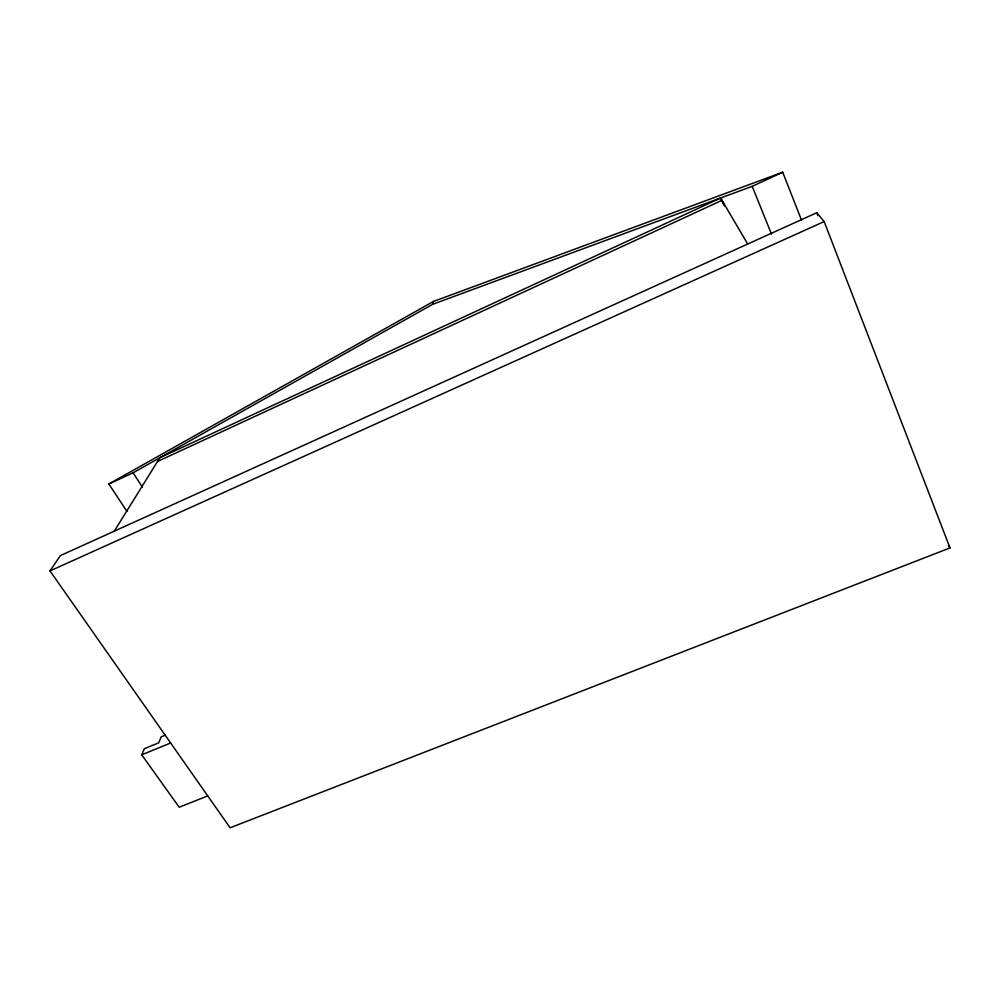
<?xml version="1.0" encoding="UTF-8"?>
<svg xmlns="http://www.w3.org/2000/svg" width="1000" height="1000" viewBox="0 0 1000 1000"><rect width="100%" height="100%" fill="white"/><g stroke="black" fill="none" stroke-linecap="round" stroke-linejoin="round"><path stroke-width="1.5" d="M126.925 511.362L108.85 484L133.075 472.788L432.7 304.312L433.3 301.525L782.712 172.213L801.538 220.188M207.75 795.913L179.188 807.225L141.713 754.812L144.362 748.7L158.7 742.825L161.213 736.825L165.512 735.05M114.275 531.163L159.863 457.725L720.65 197.987L747.688 244.037M50 570.913L60.375 555.6L816.75 212.738L824.163 221.562L950 547.913L230.1 827.788L50 570.913L824.163 221.562M108.85 484L433.3 301.525M157.537 461.475L722.013 200.3L724.4 206.062M432.7 304.312L752.2 186.325L782.712 172.213M141.713 754.812L170.65 742.987M133.075 472.788L142.425 487.15M948.413 545.363L950 547.913M720.65 197.987L722.962 203.55M752.2 186.325L771.488 234.112M816.75 212.738L817.875 215.65"/></g></svg>
